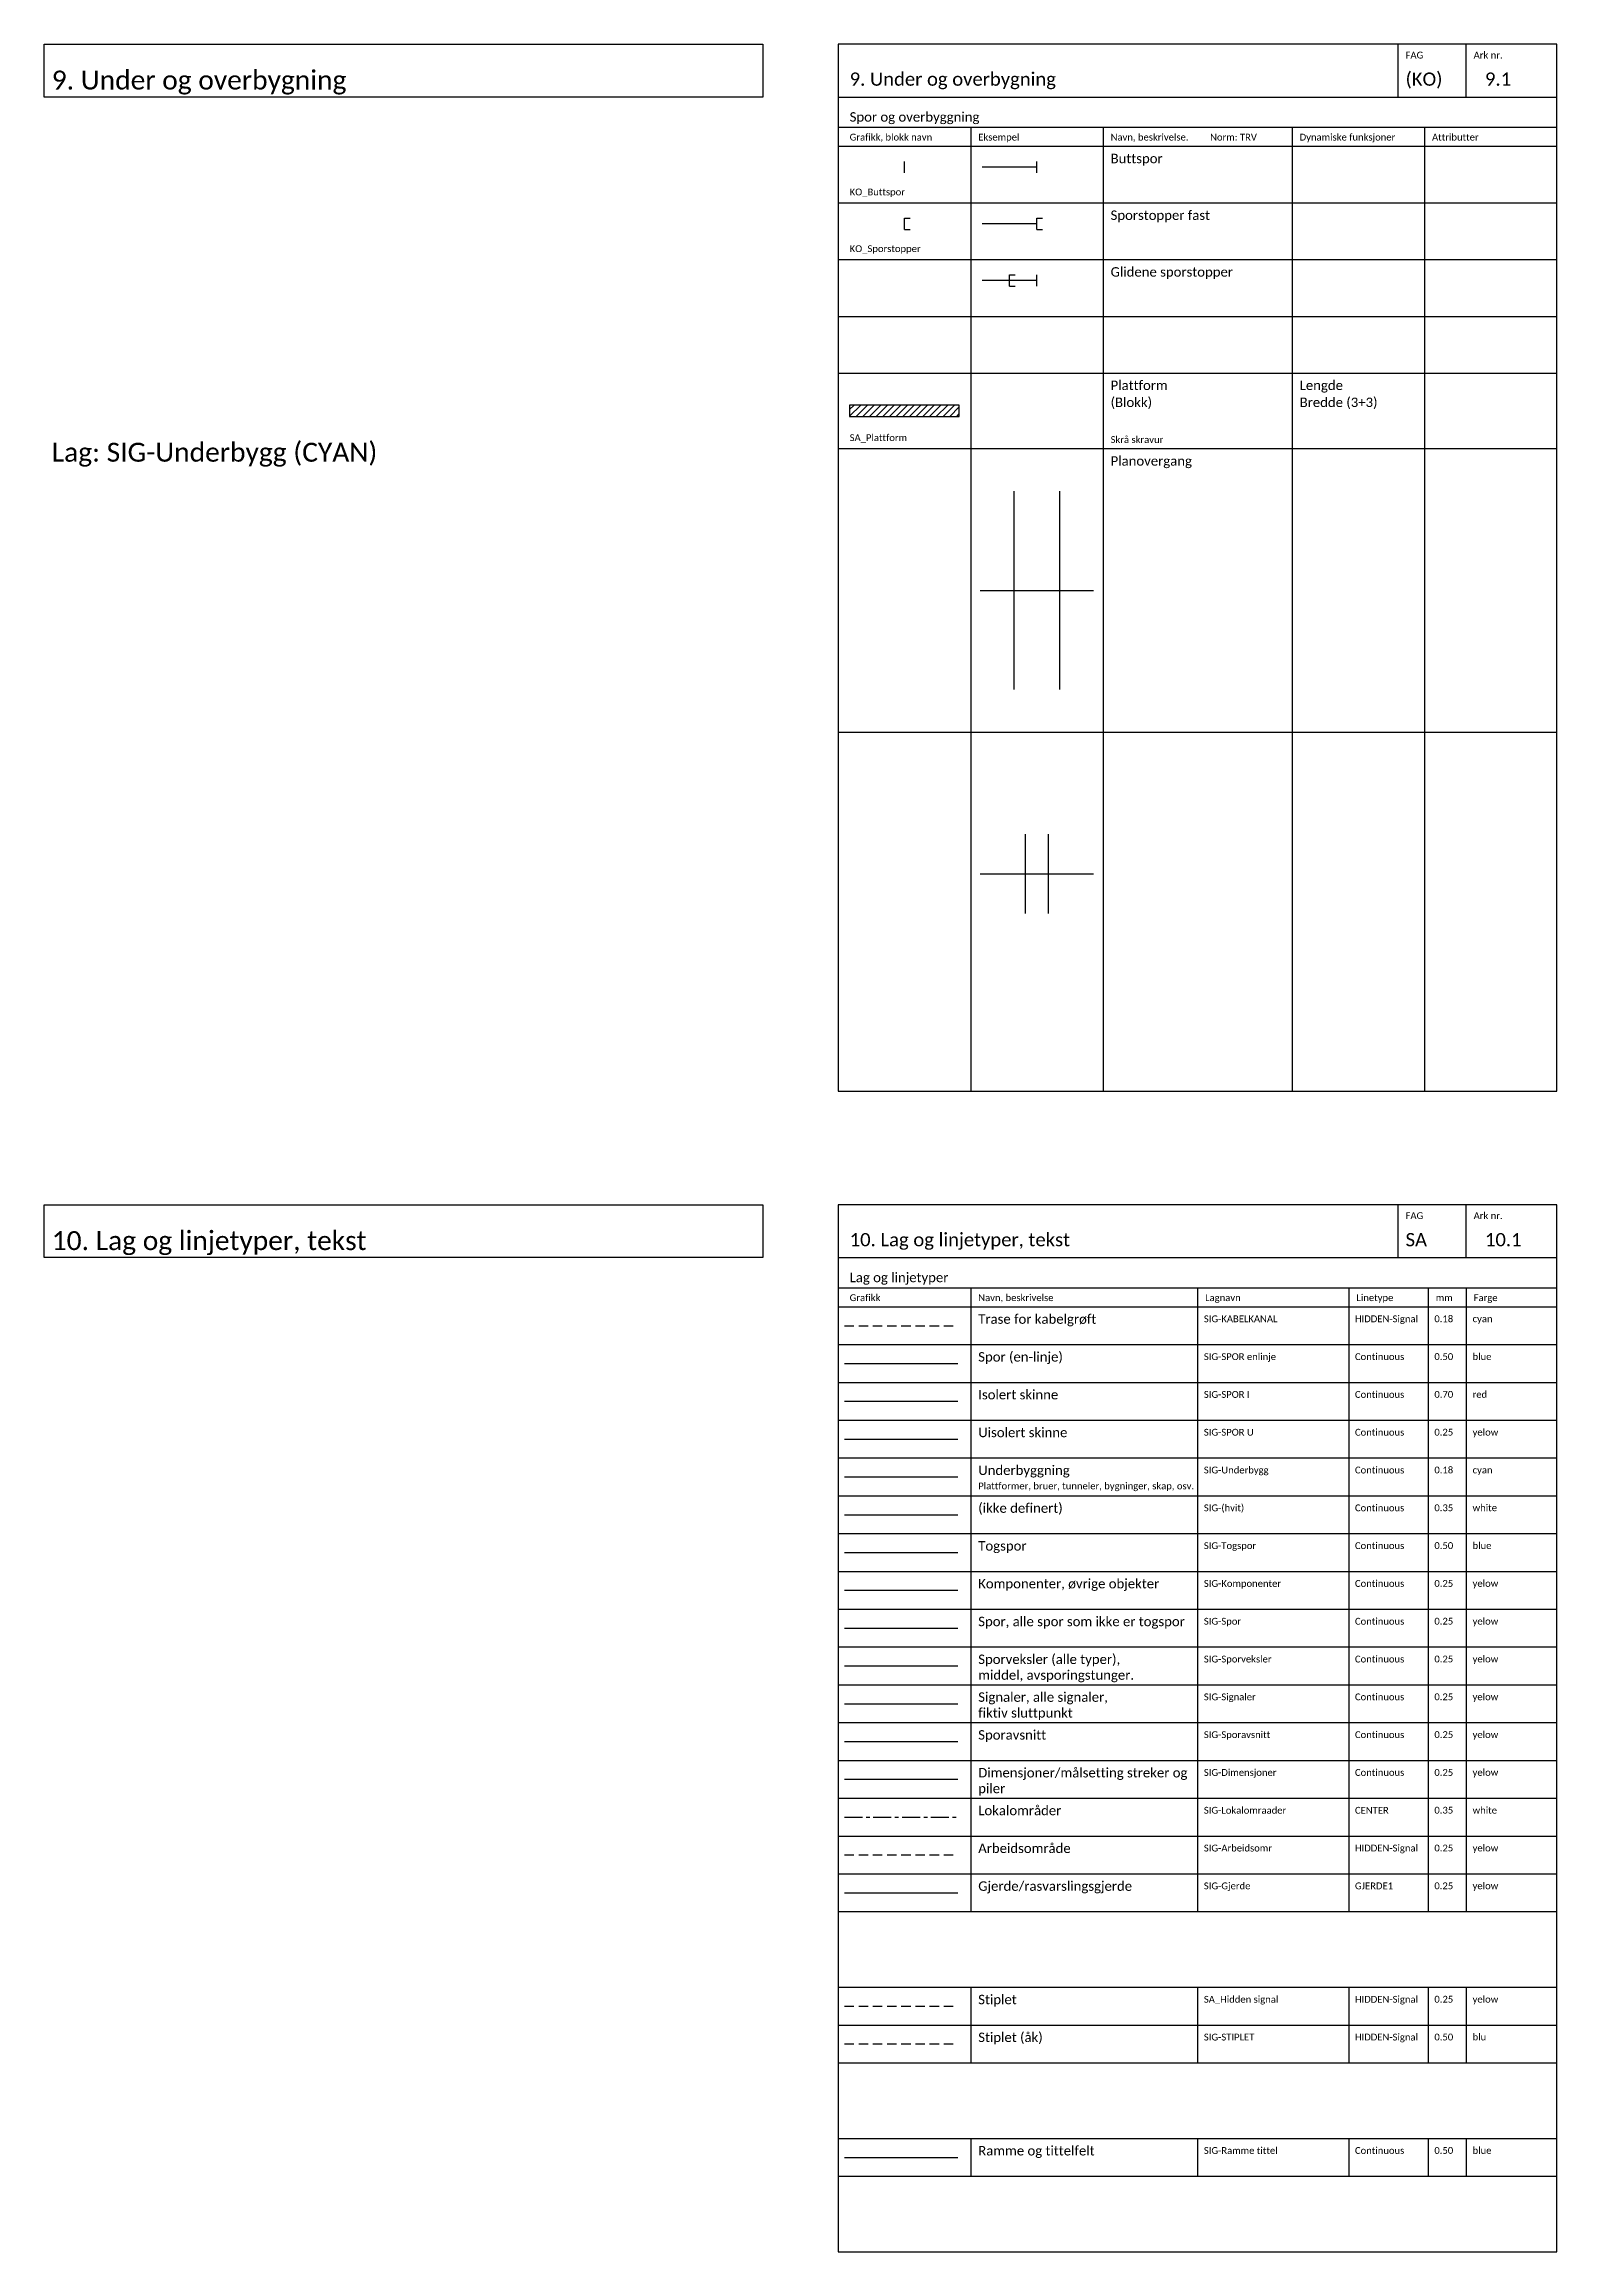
# Model space of a CAD drawing. Header units: millimetres. Extents: x -210 to 2500, y -2763 to 277.
# Drawn here: x -210 to 190, y -2763 to -2179 of the extents above; entities that cross this region are included whole.
import ezdxf
from ezdxf.lldxf.tags import DXFTag

# ---------------------------------------------------------------- set-up
doc = ezdxf.new("R2010")
doc.units = ezdxf.units.MM
doc.linetypes.add('CENTER', pattern=[50.8, 31.75, -6.35, 6.35, -6.35])
doc.linetypes.add('HIDDEN_Signal', pattern=[3.75, 2.5, -1.25])
for name, color, linetype in [('RAMME', 5, 'Continuous'), ('RAMME SYMBOLER', 4, 'Continuous'), ('RAMME TEKST', 7, 'Continuous'), ('SA_Hidden signal', 2, 'HIDDEN_Signal'), ('SIG-(hvit) 035', 7, 'Continuous'), ('SIG-Arbeidsomr', 2, 'HIDDEN_Signal'), ('SIG-Dimensjoner', 2, 'Continuous'), ('SIG-Gjede', 2, 'GJERDE1'), ('SIG-KABELKANAL', 4, 'HIDDEN_Signal'), ('SIG-Komponenter', 2, 'Continuous'), ('SIG-Lokalomraader', 7, 'CENTER'), ('SIG-Ramme tittelfelt', 5, 'Continuous'), ('SIG-Signaler', 2, 'Continuous'), ('SIG-Spor', 2, 'Continuous'), ('SIG-SPOR enlinje', 5, 'Continuous'), ('SIG-SPOR-I', 1, 'Continuous'), ('SIG-SPOR-U', 2, 'Continuous'), ('SIG-Sporavsnitt', 2, 'Continuous'), ('SIG-Sporveksler', 2, 'Continuous'), ('SIG-STIPLET', 5, 'HIDDEN_Signal'), ('SIG-Togspor', 5, 'Continuous'), ('SIG-Underbygg', 4, 'Continuous')]:
    doc.layers.add(name, color=color, linetype=linetype)
doc.styles.add('Calibri', font='calibri.ttf')
doc.styles.get("Standard").update_dxf_attribs({"font": 'txt.shx'})
tags = doc.linetypes.add('GJERDE1', pattern='A,3.05,["//",Standard,S=1.25,R=0,X=0,Y=-0.7],4.5', length=7.55).pattern_tags.tags
tags[4] = DXFTag(74, 10)

# ---------------------------------------------------------------- blocks, each defined once
blk = doc.blocks.new('KO_Buttspor')
blk.add_line((0, -1.5), (0, 1.5))
blk = doc.blocks.new('KO_Sporstopper')
blk.add_line((0, -1.5), (0, 1.5))
at = {"lineweight": -2}
for p, q in [((0, 1.5), (1.5, 1.5)), ((0, -1.5), (1.5, -1.5))]:
    blk.add_line(p, q, dxfattribs=at)
blk = doc.blocks.new('*U523')
at = {"linetype": 'ByBlock', "lineweight": -2}
h = blk.add_hatch(dxfattribs=at)
h.set_pattern_fill('ANSI31', color=0, scale=10)
h.set_pattern_definition([(45, (308, -91.531), (-0.8838835, 0.8838835), [])])
h.paths.add_polyline_path([(0, 0), (29, 0), (29, 3), (0, 3)])
at = {"color": 0, "linetype": 'ByBlock', "lineweight": -2}
blk.add_lwpolyline([(0, 0), (29, 0), (29, 3), (0, 3)], close=True, dxfattribs=at)

msp = doc.modelspace()

# ---------------------------------------------------------------- linework, layer by layer
at = {"layer": 'RAMME'}
for points in [[(-210, -2179), (-20, -2179), (-20, -2193), (-210, -2193)], [(190, -2179), (0, -2179), (0, -2456), (190, -2456)], [(-210, -2486), (-20, -2486), (-20, -2500), (-210, -2500)], [(190, -2486), (0, -2486), (0, -2763), (190, -2763)]]:
    msp.add_lwpolyline(points, close=True, dxfattribs=at)
for points in [[(0, -2193), (190, -2193)], [(0, -2500), (190, -2500)]]:
    msp.add_lwpolyline(points, dxfattribs=at)
at = {"layer": 'RAMME SYMBOLER'}
for p, q in [((148, -2193), (148, -2179)), ((166, -2193), (166, -2179)), ((0, -2201), (190, -2201)), ((35, -2201), (35, -2456)), ((70, -2201), (70, -2456)), ((120, -2201), (120, -2456)), ((155, -2201), (155, -2456)), ((0, -2206), (190, -2206)), ((0, -2221), (190, -2221)), ((0, -2236), (190, -2236)), ((0, -2251), (190, -2251)), ((0, -2266), (190, -2266)), ((0, -2286), (190, -2286)), ((0, -2361), (190, -2361)), ((148, -2500), (148, -2486)), ((166, -2500), (166, -2486)), ((0, -2508), (190, -2508)), ((35, -2508), (35, -2673)), ((95, -2508), (95, -2673)), ((135, -2508), (135, -2673)), ((156, -2508), (156, -2673)), ((166, -2508), (166, -2673)), ((0, -2513), (190, -2513)), ((0, -2523), (190, -2523)), ((0, -2533), (190, -2533)), ((0, -2543), (190, -2543)), ((0, -2553), (190, -2553)), ((0, -2563), (190, -2563)), ((0, -2573), (190, -2573)), ((0, -2583), (190, -2583)), ((0, -2593), (190, -2593)), ((0, -2603), (190, -2603)), ((0, -2613), (190, -2613)), ((0, -2623), (190, -2623)), ((0, -2633), (190, -2633)), ((0, -2643), (190, -2643)), ((0, -2653), (190, -2653)), ((0, -2663), (190, -2663)), ((0, -2673), (190, -2673)), ((0, -2693), (190, -2693)), ((35, -2693), (35, -2703)), ((95, -2693), (95, -2703)), ((135, -2693), (135, -2703)), ((156, -2693), (156, -2703)), ((166, -2693), (166, -2703)), ((0, -2703), (190, -2703)), ((0, -2703), (190, -2703)), ((35, -2703), (35, -2713)), ((95, -2703), (95, -2713)), ((135, -2703), (135, -2713)), ((156, -2703), (156, -2713)), ((166, -2703), (166, -2713)), ((0, -2713), (190, -2713)), ((0, -2733), (190, -2733)), ((35, -2733), (35, -2743)), ((95, -2733), (95, -2743)), ((135, -2733), (135, -2743)), ((156, -2733), (156, -2743)), ((166, -2733), (166, -2743)), ((0, -2743), (190, -2743))]:
    msp.add_line(p, q, dxfattribs=at)
at = {"layer": 'SA_Hidden signal'}
msp.add_line((1.632, -2698), (31.632, -2698), dxfattribs=at)
at = {"layer": 'SIG-(hvit) 035'}
msp.add_line((1.632, -2568), (31.632, -2568), dxfattribs=at)
at = {"layer": 'SIG-Arbeidsomr'}
msp.add_line((1.632, -2658), (31.632, -2658), dxfattribs=at)
at = {"layer": 'SIG-Dimensjoner'}
msp.add_line((1.632, -2638), (31.632, -2638), dxfattribs=at)
at = {"layer": 'SIG-Gjede'}
msp.add_line((1.632, -2668), (31.632, -2668), dxfattribs=at)
at = {"layer": 'SIG-KABELKANAL'}
msp.add_line((1.632, -2518), (31.632, -2518), dxfattribs=at)
at = {"layer": 'SIG-Komponenter'}
msp.add_line((1.632, -2588), (31.632, -2588), dxfattribs=at)
at = {"layer": 'SIG-Lokalomraader', "ltscale": 0.15}
msp.add_line((1.632, -2648), (31.632, -2648), dxfattribs=at)
at = {"layer": 'SIG-Ramme tittelfelt'}
msp.add_line((1.632, -2738), (31.632, -2738), dxfattribs=at)
at = {"layer": 'SIG-Signaler'}
msp.add_line((1.632, -2618), (31.632, -2618), dxfattribs=at)
at = {"layer": 'SIG-Spor'}
msp.add_line((1.632, -2598), (31.632, -2598), dxfattribs=at)
at = {"layer": 'SIG-SPOR enlinje'}
for p, q in [((52.5, -2211.5), (38, -2211.5)), ((52.5, -2226.5), (38, -2226.5)), ((52.5, -2241.5), (38, -2241.5)), ((37.5, -2323.5), (67.5, -2323.5)), ((37.5, -2398.5), (67.5, -2398.5)), ((1.632, -2528), (31.632, -2528))]:
    msp.add_line(p, q, dxfattribs=at)
at = {"layer": 'SIG-SPOR-I'}
msp.add_line((1.632, -2538), (31.632, -2538), dxfattribs=at)
at = {"layer": 'SIG-SPOR-U'}
msp.add_line((1.632, -2548), (31.632, -2548), dxfattribs=at)
at = {"layer": 'SIG-Sporavsnitt'}
msp.add_line((1.632, -2628), (31.632, -2628), dxfattribs=at)
at = {"layer": 'SIG-Sporveksler'}
msp.add_line((1.632, -2608), (31.632, -2608), dxfattribs=at)
at = {"layer": 'SIG-STIPLET'}
msp.add_line((1.632, -2708), (31.632, -2708), dxfattribs=at)
at = {"layer": 'SIG-Togspor'}
msp.add_line((1.632, -2578), (31.632, -2578), dxfattribs=at)
at = {"layer": 'SIG-Underbygg'}
for p, q in [((46.5, -2349.75), (46.5, -2297.25)), ((58.5, -2297.25), (58.5, -2349.75)), ((49.5, -2409), (49.5, -2388)), ((55.5, -2388), (55.5, -2409)), ((1.632, -2558), (31.632, -2558))]:
    msp.add_line(p, q, dxfattribs=at)

# ---------------------------------------------------------------- block references
for name, p in [('KO_Buttspor', (17.5, -2211.5)), ('KO_Buttspor', (52.5, -2211.5)), ('KO_Sporstopper', (17.5, -2226.5)), ('KO_Sporstopper', (52.5, -2226.5)), ('KO_Sporstopper', (45.25, -2241.5)), ('KO_Buttspor', (52.5, -2241.5)), ('*U523', (3, -2277.5))]:
    msp.add_blockref(name, p, dxfattribs=at)

# ---------------------------------------------------------------- texts
at = {"layer": 'RAMME TEKST', "linetype": 'ByBlock', "style": 'Calibri'}
for s, height, p in [('FAG', 1.8, (150, -2182.8)), ('Ark nr.', 1.8, (168, -2182.8)), ('9. Under og overbygning', 3.5, (3, -2190)), ('(KO)', 3.5, (150, -2190)), ('9.1', 3.5, (171, -2190)), ('Spor og overbyggning', 2.5, (3, -2199.5)), ('Grafikk, blokk navn', 1.8, (3, -2204.5)), ('Eksempel', 1.8, (37, -2204.5)), ('Navn, beskrivelse.         Norm: TRV', 1.8, (72, -2204.5)), ('Dynamiske funksjoner', 1.8, (122, -2204.5)), ('Attributter', 1.8, (157, -2204.5)), ('10. Lag og linjetyper, tekst', 3.5, (3, -2497)), ('SA', 3.5, (150, -2497)), ('FAG', 1.8, (150, -2489.8)), ('Ark nr.', 1.8, (168, -2489.8)), ('10.1', 3.5, (171, -2497)), ('Lag og linjetyper', 2.5, (3, -2506.5)), ('Grafikk', 1.8, (3, -2511.5)), ('Navn, beskrivelse', 1.8, (37, -2511.5)), ('Lagnavn', 1.8, (97, -2511.5)), ('Linetype', 1.8, (137, -2511.5)), ('mm', 1.8, (157.984, -2511.5)), ('Farge', 1.8, (168, -2511.5)), ('Trase for kabelgrøft', 2.5, (37, -2517.5)), ('SIG-KABELKANAL ', 1.8, (96.663, -2517.092)), ('HIDDEN-Signal', 1.8, (136.619, -2517.092)), ('0.18', 1.8, (157.621, -2517.075)), ('cyan', 1.8, (167.724, -2517.075)), ('Spor (en-linje)', 2.5, (37, -2527.5)), ('SIG-SPOR enlinje', 1.8, (96.663, -2527.092)), ('Continuous', 1.8, (136.619, -2527.092)), ('0.50', 1.8, (157.621, -2527.075)), ('blue', 1.8, (167.724, -2527.075)), ('Isolert skinne', 2.5, (37, -2537.5)), ('SIG-SPOR I ', 1.8, (96.663, -2537.092)), ('Continuous', 1.8, (136.619, -2537.092)), ('0.70', 1.8, (157.621, -2537.075)), ('red', 1.8, (167.724, -2537.075)), ('Uisolert skinne', 2.5, (37, -2547.5)), ('SIG-SPOR U ', 1.8, (96.663, -2547.092)), ('Continuous', 1.8, (136.619, -2547.092)), ('0.25', 1.8, (157.621, -2547.075)), ('yelow', 1.8, (167.724, -2547.075)), ('Underbyggning', 2.5, (37, -2557.5)), ('SIG-Underbygg', 1.8, (96.663, -2557.092)), ('Continuous', 1.8, (136.619, -2557.092)), ('0.18', 1.8, (157.621, -2557.075)), ('cyan', 1.8, (167.724, -2557.075)), ('(ikke definert)', 2.5, (37, -2567.5)), ('SIG-(hvit) ', 1.8, (96.663, -2567.092)), ('Continuous', 1.8, (136.619, -2567.092)), ('0.35', 1.8, (157.621, -2567.075)), ('white', 1.8, (167.724, -2567.075)), ('Togspor', 2.5, (37, -2577.5)), ('SIG-Togspor', 1.8, (96.663, -2577.092)), ('Continuous', 1.8, (136.619, -2577.092)), ('0.50', 1.8, (157.621, -2577.075)), ('blue', 1.8, (167.724, -2577.075)), ('Komponenter, øvrige objekter', 2.5, (37, -2587.5)), ('SIG-Komponenter', 1.8, (96.663, -2587.092)), ('Continuous', 1.8, (136.619, -2587.092)), ('0.25', 1.8, (157.621, -2587.075)), ('yelow', 1.8, (167.724, -2587.075)), ('Spor, alle spor som ikke er togspor', 2.5, (37, -2597.5)), ('SIG-Spor', 1.8, (96.663, -2597.092)), ('Continuous', 1.8, (136.619, -2597.092)), ('0.25', 1.8, (157.621, -2597.075)), ('yelow', 1.8, (167.724, -2597.075)), ('SIG-Sporveksler', 1.8, (96.663, -2607.092)), ('Continuous', 1.8, (136.619, -2607.092)), ('0.25', 1.8, (157.621, -2607.075)), ('yelow', 1.8, (167.724, -2607.075)), ('SIG-Signaler', 1.8, (96.663, -2617.092)), ('Continuous', 1.8, (136.619, -2617.092)), ('0.25', 1.8, (157.621, -2617.075)), ('yelow', 1.8, (167.724, -2617.075)), ('Sporavsnitt', 2.5, (37, -2627.5)), ('SIG-Sporavsnitt', 1.8, (96.663, -2627.092)), ('Continuous', 1.8, (136.619, -2627.092)), ('0.25', 1.8, (157.621, -2627.075)), ('yelow', 1.8, (167.724, -2627.075)), ('SIG-Dimensjoner', 1.8, (96.663, -2637.092)), ('Continuous', 1.8, (136.619, -2637.092)), ('0.25', 1.8, (157.621, -2637.075)), ('yelow', 1.8, (167.724, -2637.075)), ('SIG-Lokalomraader', 1.8, (96.663, -2647.092)), ('CENTER', 1.8, (136.619, -2647.092)), ('0.35', 1.8, (157.621, -2647.075)), ('white', 1.8, (167.724, -2647.075)), ('SIG-Arbeidsomr', 1.8, (96.663, -2657.092)), ('HIDDEN-Signal', 1.8, (136.619, -2657.092)), ('0.25', 1.8, (157.621, -2657.075)), ('yelow', 1.8, (167.724, -2657.075)), ('SIG-Gjerde', 1.8, (96.663, -2667.092)), ('GJERDE1', 1.8, (136.619, -2667.092)), ('0.25', 1.8, (157.621, -2667.075)), ('yelow', 1.8, (167.724, -2667.075)), ('Stiplet', 2.5, (37, -2697.5)), ('SA_Hidden signal', 1.8, (96.663, -2697.092)), ('HIDDEN-Signal', 1.8, (136.619, -2697.092)), ('0.25', 1.8, (157.621, -2697.075)), ('yelow', 1.8, (167.724, -2697.075)), ('Stiplet (åk)', 2.5, (37, -2707.5)), ('SIG-STIPLET', 1.8, (96.663, -2707.092)), ('HIDDEN-Signal', 1.8, (136.619, -2707.092)), ('0.50', 1.8, (157.621, -2707.075)), ('blu', 1.8, (167.724, -2707.075)), ('Ramme og tittelfelt', 2.5, (37, -2737.5)), ('SIG-Ramme tittel', 1.8, (96.663, -2737.092)), ('Continuous', 1.8, (136.619, -2737.092)), ('0.50', 1.8, (157.621, -2737.075)), ('blue', 1.8, (167.724, -2737.075))]:
    msp.add_text(s, height=height, dxfattribs=at).set_placement(p)
at = {"layer": 'RAMME TEKST', "style": 'Calibri'}
for s, height, p in [('9. Under og overbygning', 5, (-208, -2191)), ('Buttspor', 2.5, (72, -2210.5)), ('KO_Buttspor', 1.8, (3, -2219)), ('Sporstopper fast', 2.5, (72, -2225.5)), ('KO_Sporstopper', 1.8, (3, -2234)), ('Glidene sporstopper', 2.5, (72, -2240.5)), ('Plattform', 2.5, (72, -2270.5)), ('Lengde', 2.5, (122, -2270.5)), ('(Blokk)', 2.5, (72, -2275)), ('Bredde (3+3)', 2.5, (122, -2275)), ('SA_Plattform', 1.8, (3, -2284)), ('Skrå skravur ', 1.8, (72, -2284.5)), ('Lag: SIG-Underbygg (CYAN)', 5, (-208, -2289.449)), ('10. Lag og linjetyper, tekst', 5, (-208, -2498))]:
    msp.add_text(s, height=height, dxfattribs=at).set_placement(p)
at = {"layer": 'RAMME TEKST', "linetype": 'ByBlock', "insert": (72, -2288), "char_height": 2.5, "width": 46, "attachment_point": 1, "style": 'Calibri'}
msp.add_mtext('Planovergang', dxfattribs=at)
at = {"layer": 'RAMME TEKST', "lineweight": -2, "attachment_point": 1, "style": 'Calibri'}
for s, insert, char_height, width in [('Plattformer, bruer, tunneler, bygninger, skap, osv.', (37, -2559.5), 1.8, 58), ('Sporveksler (alle typer), middel, avsporingstunger.', (37, -2605), 2.5, 49.88654), ('Signaler, alle signaler, \\Pfiktiv sluttpunkt', (37, -2615), 2.5, 58), ('Dimensjoner/målsetting streker og piler', (37, -2635), 2.5, 56.38781), ('Lokalområder', (37, -2645), 2.5, 56.38781), ('Arbeidsområde', (37, -2655), 2.5, 56.38781), ('Gjerde/rasvarslingsgjerde', (37, -2665), 2.5, 56.38781)]:
    msp.add_mtext(s, dxfattribs=dict(at, insert=insert, char_height=char_height, width=width))

doc.saveas('drawing.dxf')
